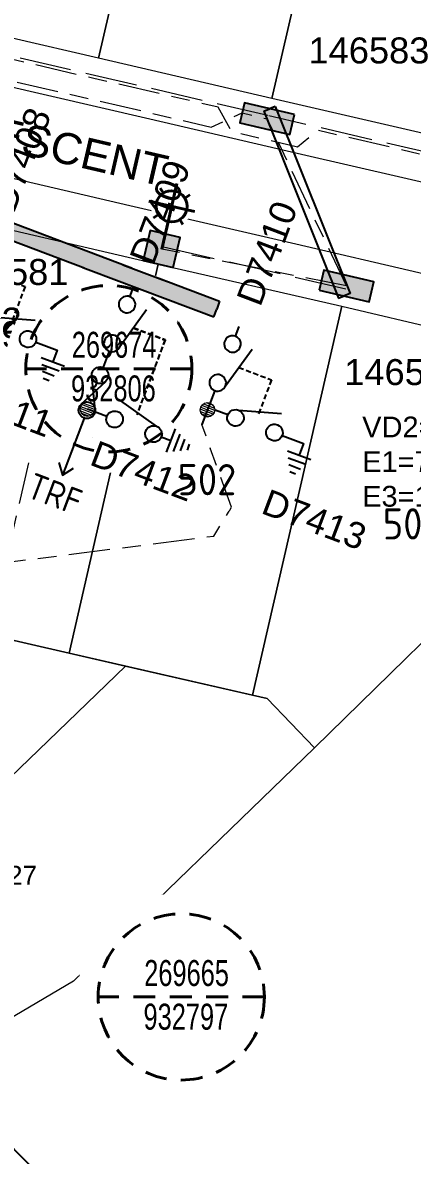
# Model space of a CAD drawing. Header units: metres. Extents: x 286486 to 288014, y 6149260 to 6150844.
# Drawn here: x 287474.1 to 287511.6, y 6149554.5 to 6149663.5 of the extents above; entities that cross this region are included whole.
import ezdxf
from ezdxf.enums import TextEntityAlignment as Align

# ---------------------------------------------------------------- set-up
doc = ezdxf.new("R2010")
doc.units = ezdxf.units.M
for name, pattern in [('A', [0]), ('Cable Exist UG', [8.2, 4, -1.2, 1.8, -1.2]), ('CENTERX2', [4, 2.5, -0.5, 0.5, -0.5]), ('Dash', [5, 3, -2]), ('DASHED', [0.75, 0.5, -0.25]), ('IE Trench LV', [6.5, 5, -1.5])]:
    doc.linetypes.add(name, pattern=pattern)
doc.layers.get('0').update_dxf_attribs({"color": 6})
for name, color, linetype in [('_User Dimensions', 7, 'Continuous'), ('_User Miscellaneous12', 7, 'Continuous'), ('_User Miscellaneous8', 2, 'Continuous'), ('_User Stage 5 Lots', 7, 'Continuous'), ('_User Stage 5 LV', 7, 'Continuous'), ('_User Stage 5 Pillars', 7, 'Continuous'), ('Equip_HV_NEW', 2, 'Continuous'), ('Equip_SP_SL_NEW', 2, 'Continuous'), ('Notes_HV_MISC', 7, 'Continuous'), ('Notes_LV_MISC', 7, 'Continuous'), ('Notes_SL_MISC', 7, 'Continuous'), ('Panels_LV_SL_NEW', 2, 'Continuous')]:
    doc.layers.add(name, color=color, linetype=linetype)
for name, color, linetype, lineweight in [('_User Kerbs', 2, 'Continuous', 5), ('_User Stage 5 Columns', 7, 'Continuous', 5), ('_User Stage 5 Trench', 255, 'Continuous', 5), ('Cadastre Roads_SP_NEW', 251, 'Continuous', 5)]:
    doc.layers.add(name, color=color, linetype=linetype, lineweight=lineweight)
doc.styles.add('ARIAL', font='arial.ttf', dxfattribs={"height": 2})
doc.styles.add('COLUMN_LABEL', font='arial.ttf')
doc.styles.add('iecARIAL', font='arial.ttf', dxfattribs={"height": 2})
doc.styles.add('IESYMBOL1', font='isocp.shx')
doc.styles.add('LotNum', font='isocp.shx', dxfattribs={"height": 1.8})
doc.styles.add('POLE_LABEL', font='arial.ttf')
doc.styles.add('RoadName', font='arial.ttf', dxfattribs={"height": 2.5})
doc.styles.add('SL_LABEL', font='arial.ttf', dxfattribs={"height": 2.5})
doc.styles.get("Standard").update_dxf_attribs({"font": 'arial.ttf'})
doc.styles.add('SWG_LABEL', font='arial.ttf')
doc.styles.add('SWITCH_LABEL', font='arial.ttf', dxfattribs={"height": 2.5})
doc.linetypes.add('Cable New UG', pattern='A,7,-0.25,["x",Standard,S=2,R=0,X=0.2,Y=-0.8],-2.1', length=9.35)
doc.linetypes.add('Cable x', pattern='A,7,-0.25,["x",Standard,S=2,R=0,X=0.2,Y=-0.8],-2.1', length=9.35)

# ---------------------------------------------------------------- blocks, each defined once
blk = doc.blocks.new('*U101')
for tag, height, flags, p in [('ASSET_NUM', 2.5, 8, (2, 4)), ('STREET_CODE', 0.2, 9, (1.5, 2)), ('OWNED_BY', 0.2, 9, (1.5, 1.8))]:
    blk.add_attdef(tag, text='', height=height, dxfattribs=dict(flags=flags)).set_placement(p, align=Align.MIDDLE_LEFT)
blk.add_wipeout([(-2.47, 0.99), (2.47, 0.99), (2.47, -0.99), (-2.47, -0.99)])
at = {"lineweight": -3}
blk.add_lwpolyline([(-2.47, 0.99), (2.47, 0.99), (2.47, -0.99), (-2.47, -0.99)], close=True, dxfattribs=at)
for tag, flags, p in [('OPERATED_BY', 9, (1.5, 1.6)), ('STATE', 9, (1.5, 1.2)), ('SUPPORT_TYPE', 9, (1.5, 1)), ('MAINTAINED_BY', 9, (1.5, 1.4)), ('SUBURB', 9, (1.5, 0.2)), ('STREETNAME', 9, (1.5, 0)), ('USAGE', 9, (1.5, 0.8)), ('LEGEND', 9, (1.5, 0.6)), ('PARENT', 9, (1.5, 0.4)), ('Z', 1, (1.5, -0.6)), ('LOCATION', 9, (1.5, -0.2)), ('NOTES', 9, (1.5, -0.4))]:
    blk.add_attdef(tag, text='', height=0.2, dxfattribs=dict(flags=flags)).set_placement(p, align=Align.MIDDLE_LEFT)
blk = doc.blocks.new('*U99')
for tag, p, flags in [('CONSTRUCTED_VOLTAGE', (0.89, -2.37), 9), ('OPERATED_BY', (0.87, -3.08), 9), ('OWNED_BY', (0.88, -3.37), 9), ('ACTUAL_STATUS', (0.9, -2.61), 9), ('MAINTAINED_BY', (0.89, -2.84), 9), ('ORIENTATION', (0.87, -3.62), 9), ('STATE', (0.86, -4.31), 9), ('SWITCH_TYPE', (0.86, -4.56), 9), ('USAGE', (0.88, -3.86), 9), ('NOTES', (0.88, -4.06), 1), ('Z', (0.87, -5.06), 9), ('LEGEND', (0.87, -4.82), 9)]:
    blk.add_attdef(tag, p, '', height=0.2, dxfattribs=dict(flags=flags))
blk.add_wipeout([(-1.06, 1.06), (-1.18, 0.92), (-1.29, 0.76), (-1.37, 0.59), (-1.43, 0.42), (-1.48, 0.23), (-1.49, 0.05), (-1.49, -0.14), (-1.46, -0.33), (-1.41, -0.51), (-1.33, -0.68), (-1.24, -0.84), (-1.12, -0.99), (-0.99, -1.12), (-0.84, -1.24), (-0.68, -1.33), (-0.51, -1.41), (-0.33, -1.46), (-0.14, -1.49), (0.05, -1.49), (0.23, -1.48), (0.42, -1.43), (0.59, -1.37), (0.76, -1.29), (0.92, -1.18), (1.06, -1.06), (1.18, -0.92), (1.29, -0.76), (1.37, -0.59), (1.43, -0.42), (1.48, -0.23), (1.49, -0.05), (1.49, 0.14), (1.46, 0.33), (1.41, 0.51), (1.33, 0.68), (1.24, 0.84), (1.12, 0.99), (0.99, 1.12), (0.84, 1.24), (0.68, 1.33), (0.51, 1.41), (0.33, 1.46), (0.14, 1.49), (-0.05, 1.49), (-0.23, 1.48), (-0.42, 1.43), (-0.59, 1.37), (-0.76, 1.29), (-0.92, 1.18)])
for p, q in [((-0.25, -1.48), (-0.25, 1.48)), ((0.25, -1.48), (0.25, 1.48))]:
    blk.add_line(p, q)
blk.add_circle((0, 0), 1.5)
at = {"flags": 9}
blk.add_attdef('TYPE', text='', height=0.2, dxfattribs=at).set_placement((0.88, -1.45), align=Align.MIDDLE_LEFT)
for tag, p in [('OPERATING_VOLTAGE', (0.89, -1.82)), ('NO_PHASES', (0.88, -2.1))]:
    blk.add_attdef(tag, p, '', height=0.2, dxfattribs=at)
blk = doc.blocks.new('PANEL_NEW')
at = {"layer": 'Panels_LV_SL_NEW'}
h = blk.add_hatch(color=256, dxfattribs=at)
h.paths.add_polyline_path([(-0.8, -0.32), (0.8, -0.32), (0.8, 0.32), (-0.8, 0.32)])
h.paths.add_polyline_path([(-0.72, 0.24), (0.72, 0.24), (0.72, -0.24), (-0.72, -0.24)], flags=16)
for points in [[(-0.8, -0.32), (0.8, -0.32), (0.8, 0.32), (-0.8, 0.32)], [(-0.72, -0.24), (0.72, -0.24), (0.72, 0.24), (-0.72, 0.24)]]:
    blk.add_lwpolyline(points, close=True)
blk.add_attdef('PARENT', (1.52, -2.43), '', height=2.5, rotation=90)
for tag, flags, p in [('CONNECTOR_TYPE', 9, (1.5, 0)), ('CONSTRUCTED_VOLTAGE', 9, (1.5, -0.2)), ('OPERATING_VOLTAGE', 9, (1.5, -0.6)), ('ORIENTATION', 9, (1.5, -0.8)), ('OWNED_BY', 9, (1.5, -1)), ('NO_PHASES', 9, (1.5, -0.4)), ('OPERATED_BY', 9, (1.5, -1.2)), ('STATE', 9, (1.5, -1.6)), ('Z', 1, (1.5, -2.2)), ('MAINTAINED_BY', 9, (1.5, -1.4)), ('USAGE', 9, (1.5, -1.8)), ('NOTES', 9, (1.5, -2))]:
    blk.add_attdef(tag, text='', height=0.2, dxfattribs=dict(flags=flags)).set_placement(p, align=Align.MIDDLE_LEFT)
blk = doc.blocks.new('*U38')
blk.add_blockref('*U101', (0, 2.01))
for tag, flags, p in [('OWNED_BY', 9, (1.5, -0.2)), ('OPERATED_BY', 9, (1.5, -0.4)), ('STATE', 9, (1.5, -0.8)), ('SUPPORT_TYPE', 9, (1.5, -1)), ('MAINTAINED_BY', 9, (1.5, -0.6)), ('SUBURB', 9, (1.5, -1.8)), ('STREETNAME', 9, (1.5, -2)), ('USAGE', 9, (1.5, -1.2)), ('LEGEND', 9, (1.5, -1.4)), ('PARENT', 9, (1.5, -1.6)), ('LOCATION', 9, (1.5, -2.2)), ('Z', 1, (1.5, -2.6)), ('NOTES', 9, (1.5, -2.4))]:
    blk.add_attdef(tag, text='', height=0.2, dxfattribs=dict(flags=flags)).set_placement(p, align=Align.MIDDLE_LEFT)
for name, p in [('*U99', (-3.47, 2.02)), ('*U99', (3.47, 2.01)), ('PANEL_NEW', (0, 2.01))]:
    blk.add_blockref(name, p)
for tag, height, flags, p in [('ASSET_NUM', 2.5, 8, (2, 4.78)), ('STREET_CODE', 0.2, 9, (1.5, 0))]:
    blk.add_attdef(tag, text='', height=height, dxfattribs=dict(flags=flags)).set_placement(p, align=Align.MIDDLE_LEFT)
blk = doc.blocks.new('SL_LANTERN_NEW')
blk.add_line((0, 0), (0, 0))
for tag, p, flags in [('Z', (0, 0), 1), ('OPERATED_BY', (0, -9.61), 9)]:
    blk.add_attdef(tag, p, '', height=0.2, dxfattribs=dict(flags=flags))
at = {"style": 'SL_LABEL', "flags": 9}
blk.add_attdef('STREET_CODE', text='', height=0.2, dxfattribs=at).set_placement((0, -0.2), align=Align.MIDDLE_LEFT)
for tag, height, flags, p in [('CONSTRUCTED_VOLTAGE', 0.2, 9, (0, -0.4)), ('CONTROL_TYPE', 0.2, 9, (0, -0.6)), ('LANTERN_PURPOSE', 0.2, 9, (0, -0.8)), ('LANTERN_TYPE', 0.2, 9, (0, -1)), ('OPERATING_VOLTAGE', 0.2, 9, (0, -1.4)), ('ORIENTATION', 0.2, 9, (0, -1.6)), ('OWNED_BY', 0.2, 9, (0, -1.8)), ('STATE', 0.2, 9, (0, -2)), ('NO_PHASES', 0.2, 9, (0, -1.2)), ('USAGE', 0.2, 9, (0, -2.2)), ('LNUMBER', 2.5, 8, (1.2, -2.8)), ('CEXIST', 0.2, 9, (0, -2.4)), ('CNEW', 0.2, 9, (0, -2.6)), ('CNUMBER', 0.2, 9, (0, -2.8)), ('CREMOVE', 0.2, 9, (0, -3)), ('CREPLACE', 0.2, 9, (0, -3.2)), ('LKINGHEIGHT', 0.2, 9, (0, -3.4)), ('LBRACKET', 0.2, 9, (0, -3.6)), ('LBRACKETVOCAB', 0.2, 9, (0, -3.8)), ('LCATEGORY', 0.2, 9, (0, -4)), ('LCHARGE1', 0.2, 9, (0, -4.2)), ('LCHARGE1PERCENT', 0.2, 9, (0, -4.4)), ('LCHARGE2', 0.2, 9, (0, -4.6)), ('LCHARGE2PERCENT', 0.2, 9, (0, -4.8)), ('LCHARGE3', 0.2, 9, (0, -5)), ('LCHARGE3PERCENT', 0.2, 9, (0, -5.2)), ('LEXIST', 0.2, 9, (0, -5.4)), ('LLAMP', 0.2, 9, (0, -5.6)), ('LLAMPVOCAB', 0.2, 9, (0, -5.8)), ('LMAST', 0.2, 9, (0, -6)), ('LMASTVOCAB', 0.2, 9, (0, -6.2)), ('LNEW', 0.2, 9, (0, -6.4)), ('LANTNUMBER', 0.2, 9, (0, -6.6)), ('LOUTREACH', 0.2, 9, (0, -7)), ('LOUTREACHVOCAB', 0.2, 9, (0, -7.2)), ('LRATECODE', 0.2, 9, (0, -7.4)), ('LREMOVE', 0.2, 9, (0, -7.6)), ('SUBURB', 0.2, 9, (0, -8.6)), ('STREETNAME', 0.2, 9, (0, -8.8)), ('LREPLACE', 0.2, 9, (0, -7.8)), ('LTYPE', 0.2, 9, (0, -8)), ('LTYPEVOCAB', 0.2, 9, (0, -8.2)), ('LEGEND', 0.2, 9, (0, -8.4)), ('LOCATION', 0.2, 9, (0, -9)), ('NOTES', 0.2, 9, (0, -9.2)), ('MAINTAINED_BY', 0.2, 9, (0, -9.86))]:
    blk.add_attdef(tag, text='', height=height, dxfattribs=dict(flags=flags)).set_placement(p, align=Align.MIDDLE_LEFT)
blk.add_wipeout([(0, 6.47), (1.46, 5.68), (2.25, 4.22), (1.46, 2.76), (0, 1.86), (-1.46, 2.76), (-2.25, 4.22), (-1.46, 5.68)])
for p, q in [((-1.46, 5.68), (-1.06, 5.28)), ((0, 5.72), (0, 6.47)), ((1.46, 5.68), (1.06, 5.28)), ((-2.25, 4.22), (-1.5, 4.22)), ((1.5, 4.22), (2.25, 4.22)), ((-1.46, 2.76), (-1.06, 3.16)), ((0, 0), (0, 2.72)), ((1.46, 2.76), (1.06, 3.16))]:
    blk.add_line(p, q)
blk.add_circle((0, 4.22), 1.5)
at = {"style": 'SL_LABEL', "flags": 8}
blk.add_attdef('ASSET_NUM', text='', height=2.5, dxfattribs=at).set_placement((2, 2), align=Align.MIDDLE_LEFT)
blk = doc.blocks.new('COLUMN_EXT')
blk.add_hatch(color=256).paths.add_polyline_path([(-1.49, 1.48), (-1.49, -1.49), (1.48, -1.49), (1.48, 1.48)])
blk.add_lwpolyline([(-1.49, -1.49), (1.48, -1.49), (1.48, 1.48), (-1.49, 1.48)], close=True)
for tag, height, style, flags, p in [('ASSET_NUM', 2.5, 'COLUMN_LABEL', 8, (2, 2)), ('STRUCTURE_PLANT_NUMBER', 0.2, 'POLE_LABEL', 9, (1.81, 0.03)), ('STREET_CODE', 0.2, 'COLUMN_LABEL', 9, (1.81, -0.2))]:
    blk.add_attdef(tag, text='', height=height, dxfattribs=dict(style=style, flags=flags)).set_placement(p, align=Align.MIDDLE_LEFT)
at = {"flags": 9}
for tag, p in [('COLUMN_TYPE', (1.81, -0.4)), ('OWNED_BY', (1.81, -0.6)), ('STATE', (1.81, -0.8)), ('USAGE', (1.81, -1)), ('STREETNAME', (1.81, -1.6)), ('SUBURB', (1.81, -1.8)), ('LEGEND', (1.81, -1.2)), ('LOCATION', (1.81, -1.4)), ('NOTES', (1.81, -2))]:
    blk.add_attdef(tag, text='', height=0.2, dxfattribs=at).set_placement(p, align=Align.MIDDLE_LEFT)
at = {"flags": 1}
blk.add_attdef('Z', (1.81, -2.35), '', height=0.2, dxfattribs=at)
blk = doc.blocks.new('SL_LANTERN_EXT')
at = {"lineweight": 40}
for p, q in [((-1.46, 5.68), (-1.06, 5.28)), ((0, 1.97), (0, 6.47)), ((1.46, 5.68), (1.06, 5.28)), ((-2.25, 4.22), (2.25, 4.22)), ((-1.46, 2.76), (-1.06, 3.16)), ((0, 0), (0, 2.72)), ((1.46, 2.76), (1.06, 3.16))]:
    blk.add_line(p, q, dxfattribs=at)
blk.add_circle((0, 4.22), 1.5, dxfattribs=at)
at = {"style": 'iecARIAL', "flags": 8}
blk.add_attdef('ASSET_NUM', (1.5, 1.5), '', height=2.5, dxfattribs=at)
for tag, p, height, flags in [('CONSTRUCTED_VOLTAGE', (0.98, -0.65), 0.2, 9), ('CONTROL_TYPE', (0.98, -0.85), 0.2, 9), ('LANTERN_PURPOSE', (0.98, -1.05), 0.2, 9), ('LANTERN_TYPE', (0.98, -1.25), 0.2, 9), ('LNUMBER', (2.18, -3.25), 2.5, 8), ('OPERATING_VOLTAGE', (0.98, -1.65), 0.2, 9), ('ORIENTATION', (0.98, -1.85), 0.2, 9), ('OWNED_BY', (0.98, -2.05), 0.2, 9), ('STATE', (0.98, -2.25), 0.2, 9), ('NO_PHASES', (0.98, -1.45), 0.2, 9), ('USAGE', (0.98, -2.45), 0.2, 9), ('CEXIST', (0.98, -2.65), 0.2, 9), ('CNEW', (0.98, -2.85), 0.2, 9), ('CNUMBER', (0.98, -3.05), 0.2, 9), ('CREMOVE', (0.98, -3.25), 0.2, 9), ('CREPLACE', (0.98, -3.45), 0.2, 9), ('LKINGHEIGHT', (0.98, -3.65), 0.2, 9), ('LBRACKET', (0.98, -3.85), 0.2, 9), ('LBRACKETVOCAB', (0.98, -4.05), 0.2, 9), ('LCATEGORY', (0.98, -4.25), 0.2, 9), ('LCHARGE1', (0.98, -4.45), 0.2, 9), ('LCHARGE1PERCENT', (0.98, -4.65), 0.2, 9), ('LCHARGE2', (0.98, -4.85), 0.2, 9), ('LCHARGE2PERCENT', (0.98, -5.05), 0.2, 9), ('LCHARGE3', (0.98, -5.25), 0.2, 9), ('LCHARGE3PERCENT', (0.98, -5.45), 0.2, 9), ('LEXIST', (0.98, -5.65), 0.2, 9), ('LLAMP', (0.98, -5.85), 0.2, 9), ('LLAMPVOCAB', (0.98, -6.05), 0.2, 9), ('LMAST', (0.98, -6.25), 0.2, 9), ('LMASTVOCAB', (0.98, -6.45), 0.2, 9), ('LNEW', (0.98, -6.65), 0.2, 9), ('LANTNUMBER', (0.98, -6.85), 0.2, 9), ('LOUTREACH', (0.98, -7.25), 0.2, 9), ('LOUTREACHVOCAB', (0.98, -7.45), 0.2, 9), ('LRATECODE', (0.98, -7.65), 0.2, 9), ('LREMOVE', (0.98, -7.85), 0.2, 9), ('LREPLACE', (0.98, -8.05), 0.2, 9), ('LTYPE', (0.98, -8.25), 0.2, 9), ('LTYPEVOCAB', (0.98, -8.45), 0.2, 9), ('LEGEND', (0.98, -8.65), 0.2, 9), ('LOCATION', (0.98, -8.85), 0.2, 9), ('STREETNAME', (0.98, -9.25), 0.2, 9), ('SUBURB', (0.98, -9.45), 0.2, 1), ('NOTES', (0.98, -9.05), 0.2, 9)]:
    blk.add_attdef(tag, p, '', height=height, dxfattribs=dict(flags=flags))
blk = doc.blocks.new('SLANTERN_NUM_EXT')
blk.add_wipeout([(-0.31, 10), (-0.94, 9.96), (-1.57, 9.88), (-2.18, 9.76), (-2.79, 9.61), (-3.39, 9.41), (-3.97, 9.18), (-4.54, 8.91), (-5.09, 8.61), (-5.62, 8.27), (-6.13, 7.91), (-6.62, 7.5), (-7.07, 7.07), (-7.5, 6.62), (-7.91, 6.13), (-8.27, 5.62), (-8.61, 5.09), (-8.91, 4.54), (-9.18, 3.97), (-9.41, 3.39), (-9.61, 2.79), (-9.76, 2.18), (-9.88, 1.57), (-9.96, 0.94), (-10, 0.31), (-10, -0.31), (-9.96, -0.94), (-9.88, -1.57), (-9.76, -2.18), (-9.61, -2.79), (-9.41, -3.39), (-9.18, -3.97), (-8.91, -4.54), (-8.61, -5.09), (-8.27, -5.62), (-7.91, -6.13), (-7.5, -6.62), (-7.07, -7.07), (-6.62, -7.5), (-6.13, -7.91), (-5.62, -8.27), (-5.09, -8.61), (-4.54, -8.91), (-3.97, -9.18), (-3.39, -9.41), (-2.79, -9.61), (-2.18, -9.76), (-1.57, -9.88), (-0.94, -9.96), (-0.31, -10), (0.31, -10), (0.94, -9.96), (1.57, -9.88), (2.18, -9.76), (2.79, -9.61), (3.39, -9.41), (3.97, -9.18), (4.54, -8.91), (5.09, -8.61), (5.62, -8.27), (6.13, -7.91), (6.62, -7.5), (7.07, -7.07), (7.5, -6.62), (7.91, -6.13), (8.27, -5.62), (8.61, -5.09), (8.91, -4.54), (9.18, -3.97), (9.41, -3.39), (9.61, -2.79), (9.76, -2.18), (9.88, -1.57), (9.96, -0.94), (10, -0.31), (10, 0.31), (9.96, 0.94), (9.88, 1.57), (9.76, 2.18), (9.61, 2.79), (9.41, 3.39), (9.18, 3.97), (8.91, 4.54), (8.61, 5.09), (8.27, 5.62), (7.91, 6.13), (7.5, 6.62), (7.07, 7.07), (6.62, 7.5), (6.13, 7.91), (5.62, 8.27), (5.09, 8.61), (4.54, 8.91), (3.97, 9.18), (3.39, 9.41), (2.79, 9.61), (2.18, 9.76), (1.57, 9.88), (0.94, 9.96), (0.31, 10)])
at = {"linetype": 'Dash', "lineweight": 40, "ltscale": 0.7}
blk.add_line((8, 0), (-8, 0), dxfattribs=at)
blk.add_circle((0, 0), 8, dxfattribs=at)
at = {"lineweight": 40, "width": 0.7}
for tag, p in [('SNUMBER', (0.51, 1.05)), ('CNUMBER', (0.44, -3.15))]:
    blk.add_attdef(tag, text='', height=2.5, dxfattribs=at).set_placement(p, align=Align.CENTER)
at = {"lineweight": 40, "flags": 1}
blk.add_attdef('Z', (0, 0), '', height=0.2, dxfattribs=at)
blk = doc.blocks.new('*U14')
blk.add_hatch(color=256).paths.add_polyline_path([(-2.475, 3), (-2.475, 1.02), (2.475, 1.02), (2.475, 3)])
blk.add_lwpolyline([(-2.475, 1.02), (2.475, 1.02), (2.475, 3), (-2.475, 3)], close=True)
at = {"style": 'iecARIAL', "flags": 8}
blk.add_attdef('ASSET_NUM', (1.5, 3.5), '', height=2.5, dxfattribs=at)
for tag, p, flags in [('OWNED_BY', (0, -0.2), 9), ('STATE', (0, -0.4), 9), ('SUPPORT_TYPE', (0, -0.6), 9), ('USAGE', (0, -0.8), 9), ('LEGEND', (0, -1), 9), ('LOCATION', (0, -1.2), 9), ('STREETNAME', (0, -1.8), 9), ('SUBURB', (0, -2), 1), ('NOTES', (0, -1.4), 9), ('PARENT', (0, -1.6), 9)]:
    blk.add_attdef(tag, p, '', height=0.2, dxfattribs=dict(flags=flags))
blk = doc.blocks.new('BUS_8DJ10_3_SWITCH_NEW')
for p, q in [((-1.6, 0), (-1.6, 26.8)), ((-1.6, 26.8), (-0.8, 26.8)), ((0, 26.8), (-0.8, 26.8)), ((0, 0), (0, 26.8)), ((-1.6, 0), (-0.8, 0)), ((0, 0), (-0.8, 0))]:
    blk.add_line(p, q)
at = {"style": 'ARIAL'}
blk.add_attdef('SWG_TYPE', text='', height=1.8, rotation=90, dxfattribs=at).set_placement((-0.8, 27.54), align=Align.MIDDLE_LEFT)
blk.add_attdef('SUB_TYPE', text='', height=1.8, rotation=90, dxfattribs=at).set_placement((-0.8, -0.76), align=Align.MIDDLE_RIGHT)
blk = doc.blocks.new('SWG_SIE_ES_NEW')
for p, q in [((-5.79, 0.78), (-1.79, 1.93)), ((0.01, -1.21), (2.41, -1.21)), ((0.31, -1.81), (2.11, -1.81)), ((0.61, -2.41), (1.81, -2.41)), ((0.92, -3.01), (1.52, -3.01))]:
    blk.add_line(p, q)
for points in [[(-5.79, -0.82, -1), (-5.79, 0.78, -1)], [(-1.79, -0.81, -1), (-1.79, 0.79, -1)]]:
    blk.add_lwpolyline(points, format="xyb", close=True)
for points in [[(-6.59, -0.02), (-7.89, -0.02)], [(-0.99, -0.01), (1.21, -0.01), (1.21, -1.21)]]:
    blk.add_lwpolyline(points)
at = {"flags": 1}
blk.add_attdef('Z', (0, 0), '', height=0.2, dxfattribs=at)
at = {"style": 'SWITCH_LABEL', "flags": 9}
blk.add_attdef('STREET_CODE', text='', height=0.2, dxfattribs=at).set_placement((0, -0.2), align=Align.MIDDLE_LEFT)
at = {"flags": 9}
for tag, p in [('ORIENTATION', (0, -0.4)), ('SUBURB', (0, -1)), ('PARENT', (0, -0.6)), ('USAGE', (0, -0.8)), ('STREETNAME', (0, -1.2)), ('OPERATED_BY', (0, -2.01)), ('LOCATION', (0, -1.4)), ('NOTES', (0, -1.6)), ('OWNED_BY', (0, -1.78)), ('MAINTAINED_BY', (0, -2.21))]:
    blk.add_attdef(tag, text='', height=0.2, dxfattribs=at).set_placement(p, align=Align.MIDDLE_LEFT)
at = {"style": 'ARIAL', "flags": 8}
blk.add_attdef('ASSET_NUM', text='', height=2, dxfattribs=at).set_placement((14.3, -5.09), align=Align.MIDDLE_RIGHT)
blk = doc.blocks.new('SWG_SIE_SU_NEW')
blk.add_line((5.81, 0.79), (1.59, 1.94))
at = {"linetype": 'A', "lineweight": 0}
for p, q in [((7.98, 0.35), (7.98, -0.37)), ((8.18, -0.58), (8.18, 0.56)), ((8.38, 0.66), (8.38, -0.68)), ((8.58, -0.71), (8.58, 0.69)), ((8.78, 0.66), (8.78, -0.68)), ((8.98, -0.59), (8.98, 0.56)), ((9.18, 0.35), (9.18, -0.38))]:
    blk.add_line(p, q, dxfattribs=at)
at = {"linetype": 'DASHED'}
blk.add_lwpolyline([(3.7, 1.36), (3.7, 4.73), (7.22, 4.73)], dxfattribs=at)
for points in [[(1, 0), (0, 0)], [(6.6, -0.01), (10.1, -0.01)]]:
    blk.add_lwpolyline(points)
for points in [[(1.8, -0.8, 1), (1.8, 0.8, 1)], [(5.8, -0.81, 1), (5.8, 0.79, 1)]]:
    blk.add_lwpolyline(points, format="xyb", close=True)
at = {"linetype": 'A', "lineweight": 0}
blk.add_circle((8.58, -0.01), 0.7, dxfattribs=at)
at = {"style": 'SWG_LABEL', "flags": 8}
blk.add_attdef('ASSET_NUM', text='', height=2.5, rotation=179.9544, dxfattribs=at).set_placement((-2.4, 0.01), align=Align.MIDDLE_LEFT)
at = {"flags": 1}
blk.add_attdef('Z', (0, 0), '', height=0.2, dxfattribs=at)
at = {"style": 'SWITCH_LABEL', "flags": 9}
blk.add_attdef('STREET_CODE', text='', height=0.2, dxfattribs=at).set_placement((0, 0), align=Align.MIDDLE_LEFT)
at = {"flags": 9}
for tag, p in [('ORIENTATION', (0, -0.2)), ('SUBURB', (0, -0.8)), ('STREETNAME', (0, -1)), ('PARENT', (0, -0.4)), ('USAGE', (0, -0.6)), ('OPERATED_BY', (-0.01, -1.84)), ('OWNED_BY', (-0.01, -1.62)), ('MAINTAINED_BY', (-0.01, -2.05)), ('LOCATION', (0, -1.2)), ('NOTES', (0, -1.4))]:
    blk.add_attdef(tag, text='', height=0.2, dxfattribs=at).set_placement(p, align=Align.MIDDLE_LEFT)
blk = doc.blocks.new('SWG_SIE_TRF_NOES_NEW')
for p, q in [((7.01, 0.8), (2.79, 1.95)), ((14.68, 0), (20.54, 0))]:
    blk.add_line(p, q)
at = {"linetype": 'DASHED'}
blk.add_lwpolyline([(4.9, 1.38), (4.9, 4.64), (12.61, 4.64)], dxfattribs=at)
for points in [[(2.2, 0.01), (1.2, 0.01)], [(19.54, -0.75), (20.54, 0), (19.54, 0.75)], [(7.8, 0), (9.45, 0)]]:
    blk.add_lwpolyline(points)
for points in [[(3, -0.79, 1), (3, 0.81, 1)], [(7, -0.8, 1), (7, 0.8, 1)]]:
    blk.add_lwpolyline(points, format="xyb", close=True)
at = {"flags": 1}
blk.add_attdef('Z', (0, 0), '', height=0.2, dxfattribs=at)
at = {"style": 'SWITCH_LABEL', "flags": 9}
blk.add_attdef('STREET_CODE', text='', height=0.2, dxfattribs=at).set_placement((0, -0.2), align=Align.MIDDLE_LEFT)
at = {"flags": 9}
for tag, p in [('ORIENTATION', (0, -0.4)), ('SUBURB', (0, -1)), ('PARENT', (0, -0.6)), ('USAGE', (0, -0.8)), ('STREETNAME', (0, -1.2)), ('OPERATED_BY', (0, -2.11)), ('LOCATION', (0, -1.4)), ('NOTES', (0, -1.6)), ('OWNED_BY', (0, -1.89)), ('MAINTAINED_BY', (0, -2.32))]:
    blk.add_attdef(tag, text='', height=0.2, dxfattribs=at).set_placement(p, align=Align.MIDDLE_LEFT)
blk = doc.blocks.new('SWG_FUSE_NEW')
for points in [[(1.15, 0.72), (4.04, -0.71)], [(1.16, -0.72), (4.04, 0.73)]]:
    blk.add_lwpolyline(points)
for centre in [(0.8, 0), (4.4, 0.01)]:
    blk.add_circle(centre, 0.8)
blk = doc.blocks.new('SWG_SIE_TRF_NEW')
at = {"linetype": 'CENTERX2'}
blk.add_blockref('SWG_SIE_TRF_NOES_NEW', (0, 0), dxfattribs=at)
at = {"linetype": 'CENTERX2', "rotation": 180}
blk.add_blockref('SWG_FUSE_NEW', (14.68, 0), dxfattribs=at)
at = {"style": 'IESYMBOL1'}
blk.add_text('TRF', height=2.5, rotation=89.9826, dxfattribs=at).set_placement((22.51, -0.05), align=Align.MIDDLE_CENTER)

msp = doc.modelspace()

# ---------------------------------------------------------------- linework, layer by layer
at = {"layer": '_User Dimensions', "lineweight": 0}
msp.add_lwpolyline([(287518.70935, 6149520.41688), (287518.70935, 6149520.41688, -0.077943153), (287469.94904, 6149558.58492), (287465.42936, 6149563.27341)], format="xyb", dxfattribs=at)
at = {"layer": '_User Kerbs', "color": 251, "linetype": 'Continuous', "flags": 128}
for points in [[(287412.95186, 6149671.22569), (287413.29045, 6149671.14722), (287427.9032, 6149667.76084), (287442.51594, 6149664.37445), (287457.12869, 6149660.98807), (287471.74144, 6149657.60168), (287486.35419, 6149654.21529), (287500.96693, 6149650.82891), (287515.57968, 6149647.44252), (287519.17323, 6149646.60975), (287519.17323, 6149646.60975)], [(287469.79318, 6149649.28685), (287469.81346, 6149649.28216), (287484.4262, 6149645.89577), (287499.03895, 6149642.50938), (287513.6517, 6149639.123), (287517.24537, 6149638.29019)]]:
    msp.add_lwpolyline(points, dxfattribs=at)
at = {"layer": '_User Miscellaneous12', "lineweight": 0}
msp.add_lwpolyline([(287448.99971, 6149609.60906), (287478.57891, 6149602.82087), (287484.02322, 6149601.57186), (287455.22677, 6149573.80922), (287439.86821, 6149589.73969), (287439.59253, 6149595.74136, 0.032012362), (287448.99971, 6149609.60903, 0.368387089)], format="xyb", dxfattribs=at)
msp.add_lwpolyline([(287484.02322, 6149601.57186), (287496.25459, 6149598.76467), (287497.63783, 6149598.44759), (287502.21926, 6149593.69678), (287479.01886, 6149571.26606), (287465.40595, 6149563.251), (287455.22677, 6149573.80922)], dxfattribs=at)
at = {"layer": '_User Miscellaneous8'}
for p, q in [((287497.31869, 6149654.9709), (287497.87588, 6149655.19349)), ((287497.31869, 6149654.9709), (287504.51366, 6149636.96059)), ((287498.43306, 6149655.41608), (287497.87588, 6149655.19349)), ((287498.43306, 6149655.41608), (287505.62802, 6149637.40577)), ((287505.62802, 6149637.40577), (287505.07084, 6149637.18318)), ((287504.51366, 6149636.96059), (287505.07084, 6149637.18318))]:
    msp.add_line(p, q, dxfattribs=at)
at = {"layer": '_User Stage 5 Lots', "lineweight": 0}
for points in [[(287476.02834, 6149712.62859), (287492.71122, 6149708.76247), (287481.42326, 6149660.05328), (287464.74038, 6149663.91941)], [(287492.71122, 6149708.76247), (287509.39411, 6149704.89635), (287498.10615, 6149656.18716), (287481.42326, 6149660.05328)], [(287509.39411, 6149704.89635), (287526.077, 6149701.03022), (287514.78904, 6149652.32106), (287498.10615, 6149656.18716)]]:
    msp.add_lwpolyline(points, close=True, dxfattribs=at)
at = {"layer": '_User Stage 5 Trench'}
for p, q in [((287497.31871, 6149654.97085), (287497.87588, 6149655.19349)), ((287497.31871, 6149654.97085), (287504.51582, 6149636.96004)), ((287498.43304, 6149655.41614), (287497.87588, 6149655.19349)), ((287498.43304, 6149655.41614), (287505.63015, 6149637.40533)), ((287505.63015, 6149637.40533), (287505.07298, 6149637.18268)), ((287504.51582, 6149636.96004), (287505.07298, 6149637.18268))]:
    msp.add_line(p, q, dxfattribs=at)
at = {"layer": '_User Stage 5 Trench', "linetype": 'IE Trench LV', "flags": 128}
for points in [[(287497.72236, 6149654.53105), (287481.03947, 6149658.39717), (287464.76733, 6149662.16811)], [(287505.22293, 6149637.84595), (287487.54725, 6149641.90215)]]:
    msp.add_lwpolyline(points, dxfattribs=at)
msp.add_lwpolyline([(287533.08997, 6149651.06973, 0.075087624), (287529.71752, 6149651.19909, 0.075087623), (287526.45728, 6149650.32673, -0.058667714), (287523.61102, 6149649.46452, -0.053396052), (287520.52295, 6149649.24722), (287514.40525, 6149650.66495), (287497.80481, 6149654.51194)], format="xyb", dxfattribs=at)
at = {"layer": 'Cadastre Roads_SP_NEW', "color": 2, "lineweight": 0}
for points in [[(287414.69172, 6149675.51778), (287407.84498, 6149658.62746), (287442.11209, 6149650.68633), (287445.01, 6149645.91036), (287462.52561, 6149641.7212), (287467.43849, 6149644.81715), (287487.16702, 6149640.24522), (287504.8427, 6149636.18902), (287514.63331, 6149633.88013, -0.114613418)], [(287504.31594, 6149505.58187), (287518.68594, 6149520.39446, -0.077943153), (287469.92563, 6149558.5625), (287465.40595, 6149563.251), (287455.22677, 6149573.80922), (287439.86821, 6149589.73969), (287426.19968, 6149575.071), (287447.74052, 6149552.74854), (287455.38607, 6149544.82575, 0.071687287), (287504.31594, 6149505.58187, 0.27291627)]]:
    msp.add_lwpolyline(points, format="xyb", dxfattribs=at)
msp.add_lwpolyline([(287514.78904, 6149652.32106), (287498.10615, 6149656.18716), (287481.42326, 6149660.05328), (287464.74038, 6149663.91941), (287448.05749, 6149667.78553), (287431.3746, 6149671.65166), (287414.69172, 6149675.51778)], dxfattribs=at)
at = {"layer": 'Notes_LV_MISC', "color": 7, "linetype": 'Cable Exist UG', "lineweight": 0, "flags": 128}
for points in [[(287540.04033, 6149646.18787, 0.198506188), (287533.03383, 6149650.77503, 0.075087624), (287529.75092, 6149650.90095, 0.075087623), (287526.57723, 6149650.05176, -0.058667714), (287523.66382, 6149649.1692, -0.053884898), (287520.48312, 6149648.94851), (287514.33753, 6149650.3727), (287502.53679, 6149653.1074), (287500.57281, 6149651.50953), (287494.23902, 6149652.97733), (287492.93107, 6149655.33344), (287480.97175, 6149658.10492), (287464.28886, 6149661.97104), (287447.60597, 6149665.83717), (287435.60747, 6149668.61772), (287433.3596, 6149667.08565), (287427.45399, 6149668.45508), (287426.5618, 6149670.71522), (287397.64083, 6149677.42565)], [(287470.45944, 6149611.61636), (287472.40878, 6149611.16906), (287474.77533, 6149621.48211), (287457.60663, 6149625.42184), (287452.32287, 6149615.77805), (287450.38736, 6149616.22218, 0.053765447), (287460.51823, 6149641.96211), (287464.65946, 6149659.83215), (287480.52023, 6149656.15655), (287492.26289, 6149653.43529), (287495.24127, 6149654.78781), (287497.65237, 6149654.22905)]]:
    msp.add_lwpolyline(points, format="xyb", dxfattribs=at)
msp.add_lwpolyline([(287505.29227, 6149638.1481), (287505.29227, 6149638.1481), (287497.65237, 6149654.22905), (287497.65237, 6149654.22905)], dxfattribs=at)

# ---------------------------------------------------------------- block references
at = {"layer": '_User Stage 5 Pillars'}
ref = msp.add_blockref('*U14', (287464.74038, 6149663.91941), dxfattribs=dict(at, rotation=166.9524826670405))
ref.add_attrib('ASSET_NUM', '146582', (287468.2584, 6149667.28363), dxfattribs={"layer": '0', "height": 2.5, "style": 'iecARIAL'})
ref = msp.add_blockref('*U14', (287498.10615, 6149656.18716), dxfattribs=dict(at, rotation=166.9524826670405))
ref.add_attrib('ASSET_NUM', '146583', (287501.62417, 6149659.55139), dxfattribs={"layer": '0', "height": 2.5, "style": 'iecARIAL'})
ref = msp.add_blockref('*U14', (287504.8427, 6149636.18902), dxfattribs=dict(at, rotation=346.952))
ref.add_attrib('ASSET_NUM', '146583A', (287505.0678, 6149628.60674), dxfattribs={"layer": '0', "height": 2.5, "style": 'iecARIAL'})
at = {"layer": 'Notes_SL_MISC', "linetype": 'IE Trench LV'}
ref = msp.add_blockref('SL_LANTERN_EXT', (287470.0601, 6149567.74225), dxfattribs=dict(at, rotation=133.9797858755217))
ref.add_attrib('ASSET_NUM', 'L12', (287483.87282, 6149570.24534), dxfattribs={"layer": '0', "height": 2.5, "style": 'iecARIAL'})
at = {"layer": 'Notes_SL_MISC'}
ref = msp.add_blockref('COLUMN_EXT', (287470.0601, 6149567.74225), dxfattribs=dict(at, rotation=314.1122372439623))
ref.add_attrib('ASSET_NUM', 'C12', dxfattribs={"layer": '0', "height": 2.5, "style": 'COLUMN_LABEL'}).set_placement((287483.6438, 6149566.46511), align=Align.MIDDLE_LEFT)

# ---------------------------------------------------------------- texts
at = {"layer": '_User Miscellaneous12'}
msp.add_text('427', height=1.8, dxfattribs=at).set_placement((287473.39308, 6149582.35377), align=Align.TOP_CENTER)
at = {"layer": '_User Stage 5 Lots', "lineweight": 0, "insert": (287511.64045, 6149616.75412), "char_height": 3, "width": 8.6113974, "attachment_point": 2, "style": 'LotNum', "bg_fill": 3, "box_fill_scale": 1.5, "bg_fill_color": 256, "bg_fill_true_color": 13158600, "bg_fill_transparency": 0}
msp.add_mtext('503', dxfattribs=at)
at = {"layer": 'Cadastre Roads_SP_NEW', "color": 2, "lineweight": 0, "style": 'RoadName'}
msp.add_text('PARKER CRESCENT', height=3, rotation=347, dxfattribs=at).set_placement((287447.26467, 6149657.00764))

# ---------------------------------------------------------------- next in the draw order: texts
at = {"layer": '_User Stage 5 Lots', "lineweight": 0, "char_height": 3, "width": 8.6113974, "attachment_point": 2, "style": 'LotNum', "bg_fill": 3, "box_fill_scale": 1.5, "bg_fill_color": 256, "bg_fill_true_color": 13158600, "bg_fill_transparency": 0}
for s, insert in [('501', (287469.43702, 6149625.74224)), ('502', (287491.84825, 6149621.00852))]:
    msp.add_mtext(s, dxfattribs=dict(at, insert=insert))
at = {"layer": 'Notes_LV_MISC', "linetype": 'Cable New UG', "insert": (287506.79858, 6149625.5755), "char_height": 2, "attachment_point": 1, "style": 'iecARIAL'}
msp.add_mtext_dynamic_manual_height_columns('VD2=3.2V\\PE1=7.6V\\PE3=1.9V', width=17.4646073, gutter_width=10, heights=[12.02442], dxfattribs=at)

# ---------------------------------------------------------------- next in the draw order: linework, layer by layer
at = {"layer": '_User Stage 5 Lots', "lineweight": 0}
for points in [[(287462.52573, 6149641.72127), (287467.43849, 6149644.81715), (287487.16702, 6149640.24522), (287478.57891, 6149602.82087), (287448.99971, 6149609.60903, 0.066796111), (287462.52561, 6149641.7212, -0.764581352)], [(287502.21926, 6149593.69678), (287497.63783, 6149598.44759), (287496.25459, 6149598.76467), (287504.8427, 6149636.18902), (287514.63331, 6149633.88013, -0.114613418), (287522.75895, 6149629.89517, 0.187516183), (287531.71959, 6149626.99064, 0.187516183), (287540.28955, 6149630.90026), (287502.21926, 6149593.69678)]]:
    msp.add_lwpolyline(points, format="xyb", dxfattribs=at)
msp.add_lwpolyline([(287496.25459, 6149598.76467), (287478.57891, 6149602.82087), (287487.16702, 6149640.24522), (287504.8427, 6149636.18902)], close=True, dxfattribs=at)
at = {"layer": 'Cadastre Roads_SP_NEW', "color": 2, "lineweight": 0}
msp.add_lwpolyline([(287304.60503, 6149448.18211), (287295.26398, 6149461.79666), (287295.26398, 6149461.79666), (287293.47654, 6149464.40185, 0.012443729), (287283.69218, 6149477.09312, 0.008761577), (287276.42983, 6149485.72956, 0.008761577), (287268.86934, 6149494.10623, 0.165908571), (287259.75265, 6149498.97156), (287262.64524, 6149516.73762, -0.103971266), (287275.69453, 6149511.69732, -0.030415347), (287279.01768, 6149509.24058, -0.040473528), (287283.31732, 6149505.00136, -0.010372964), (287292.65748, 6149494.46813, -0.010373281), (287301.5536, 6149483.55728), (287306.94628, 6149483.40315), (287317.38311, 6149468.30256), (287316.86538, 6149462.12891, 0.000009451), (287334.80954, 6149435.97534)], format="xyb", dxfattribs=at)

# ---------------------------------------------------------------- next in the draw order: block references
at = {"layer": 'Equip_SP_SL_NEW', "linetype": 'IE Trench LV'}
ref = msp.add_blockref('SL_LANTERN_NEW', (287487.49917, 6149641.6926), dxfattribs=dict(at, rotation=346.952))
ref.add_attrib('ASSET_NUM', '269674', dxfattribs={"layer": '0', "height": 2.5, "style": 'SL_LABEL'}).set_placement((287472.07526, 6149634.81082), align=Align.MIDDLE_LEFT)
at = {"layer": 'Notes_SL_MISC'}
msp.add_blockref('SLANTERN_NUM_EXT', (287489.38201, 6149569.7419), dxfattribs=at).add_auto_attribs({'SNUMBER': '269665', 'CNUMBER': '932797'})

# ---------------------------------------------------------------- next in the draw order: linework, layer by layer
at = {"layer": 'Notes_LV_MISC', "color": 7, "linetype": 'Cable Exist UG', "lineweight": 0, "flags": 128}
msp.add_lwpolyline([(287505.29227, 6149638.1481), (287487.49917, 6149641.6926)], dxfattribs=at)

# ---------------------------------------------------------------- next in the draw order: block references
at = {"layer": '_User Stage 5 Columns'}
ref = msp.add_blockref('COLUMN_EXT', (287487.50229, 6149641.69188), dxfattribs=dict(at, rotation=346.952))
ref.add_attrib('ASSET_NUM', '932806', dxfattribs={"layer": '0', "height": 2.5, "style": 'COLUMN_LABEL'}).set_placement((287472.0423, 6149633.49094), align=Align.MIDDLE_LEFT)
at = {"layer": '_User Stage 5 LV'}
ref = msp.add_blockref('SL_LANTERN_EXT', (287487.49917, 6149641.6926), dxfattribs=dict(at, rotation=346.9635032039919))
ref.add_attrib('ASSET_NUM', '269674', (287476.81889, 6149634.36538), dxfattribs={"layer": '0', "height": 2.5, "style": 'iecARIAL'})
ref = msp.add_blockref('COLUMN_EXT', (287487.49856, 6149641.69267), dxfattribs=dict(at, rotation=346.952))
ref.add_attrib('ASSET_NUM', '932806', dxfattribs={"layer": '0', "height": 2.5, "style": 'COLUMN_LABEL'}).set_placement((287477.16394, 6149632.13002), align=Align.MIDDLE_LEFT)

# ---------------------------------------------------------------- next in the draw order: block references
at = {"layer": 'Notes_SL_MISC'}
msp.add_blockref('SLANTERN_NUM_EXT', (287482.4044, 6149630.18356), dxfattribs=at).add_auto_attribs({'SNUMBER': '269674', 'CNUMBER': '932806'})

# ---------------------------------------------------------------- next in the draw order: hatches: boundary and pattern name
at = {"layer": 'Equip_HV_NEW', "linetype": 'Cable New UG', "lineweight": 0}
h = msp.add_hatch(color=2, dxfattribs=at)
h.dxf.hatch_style = 1
h.paths.add_polyline_path([(287468.0082, 6149646.14727), (287467.44215, 6149644.65075), (287492.50895, 6149635.16941), (287493.075, 6149636.66594)])
h.paths.add_polyline_path([(287462.95014, 6149645.71256), (287466.95814, 6149644.19656), (287467.94593, 6149646.80808), (287463.93793, 6149648.32408)], flags=9)

# ---------------------------------------------------------------- next in the draw order: linework, layer by layer
at = {"layer": 'Notes_HV_MISC', "linetype": 'A', "lineweight": 0}
for p, q in [((287479.68912, 6149626.54707), (287480.99858, 6149626.05178)), ((287481.04156, 6149626.24935), (287479.78766, 6149626.72363)), ((287479.94921, 6149626.87635), (287481.02152, 6149626.47076)), ((287480.89061, 6149626.7341), (287480.22163, 6149626.98714)), ((287480.90102, 6149625.87485), (287479.64517, 6149626.34987)), ((287479.66389, 6149626.12895), (287480.74079, 6149625.72163)), ((287480.47154, 6149625.60964), (287479.79163, 6149625.86681))]:
    msp.add_line(p, q, dxfattribs=at)
at = {"layer": 'Notes_HV_MISC'}
for p, q in [((287486.98844, 6149624.6502), (287483.34982, 6149627.24475)), ((287487.96892, 6149622.14283), (287488.81336, 6149624.38936)), ((287488.63611, 6149622.21253), (287489.26944, 6149623.89744)), ((287489.3033, 6149622.28224), (287489.72552, 6149623.40551)), ((287489.97049, 6149622.35195), (287490.1816, 6149622.91359))]:
    msp.add_line(p, q, dxfattribs=at)
at = {"layer": 'Notes_HV_MISC', "linetype": 'DASHED'}
msp.add_lwpolyline([(287484.77882, 6149634.1366), (287487.83008, 6149632.98249), (287485.16913, 6149625.94747)], dxfattribs=at)
at = {"layer": 'Notes_HV_MISC'}
for points in [[(287482.21389, 6149625.59022), (287480.34323, 6149626.29778)], [(287487.45581, 6149623.61988), (287488.39114, 6149623.26609)]]:
    msp.add_lwpolyline(points, dxfattribs=at)
for points in [[(287482.68126, 6149624.55989, -1), (287483.24421, 6149626.05759, -1)], [(287486.42549, 6149623.15251, -1), (287486.98844, 6149624.6502, -1)]]:
    msp.add_lwpolyline(points, format="xyb", close=True, dxfattribs=at)
at = {"layer": 'Notes_HV_MISC', "linetype": 'Cable Exist UG', "lineweight": 0, "flags": 128}
msp.add_lwpolyline([(287462.27652, 6149610.24945), (287492.50989, 6149614.07569), (287494.2287, 6149616.84563), (287491.36603, 6149624.80331)], dxfattribs=at)
at = {"layer": 'Notes_HV_MISC', "color": 2, "linetype": 'Cable x', "lineweight": 0, "flags": 128}
msp.add_lwpolyline([(287480.82968, 6149623.58963), (287480.82968, 6149623.58963), (287480.82968, 6149623.58963), (287480.82968, 6149623.58963)], dxfattribs=at)
at = {"layer": 'Notes_HV_MISC', "linetype": 'A', "lineweight": 0}
msp.add_circle((287480.34323, 6149626.29778), 0.7, dxfattribs=at)

# ---------------------------------------------------------------- next in the draw order: block references
at = {"layer": 'Equip_HV_NEW'}
ref = msp.add_blockref('SWG_SIE_SU_NEW', (287471.22149, 6149643.22627), dxfattribs=dict(at, rotation=249.28124270412))
ref.add_attrib('ASSET_NUM', 'D7408', dxfattribs={"layer": '0', "height": 2.5, "rotation": 69.2356164, "style": 'SWG_LABEL'}).set_placement((287472.08139, 6149645.46697), align=Align.MIDDLE_LEFT)
at = {"layer": 'Equip_HV_NEW', "linetype": 'CENTERX2'}
ref = msp.add_blockref('SWG_SIE_TRF_NEW', (287485.21055, 6149639.16559), dxfattribs=dict(at, rotation=249.28124270412))
ref.add_attrib('ASSET_NUM', 'D7409', dxfattribs={"layer": '0', "height": 2.5, "rotation": 69.2356164, "style": 'SWG_LABEL'}).set_placement((287485.50559, 6149640.43671), align=Align.MIDDLE_LEFT)
at = {"layer": 'Equip_HV_NEW'}
ref = msp.add_blockref('BUS_8DJ10_3_SWITCH_NEW', (287467.44215, 6149644.65075), dxfattribs=dict(at, rotation=249.28124270412))
ref.add_attrib('SUB_TYPE', 'PS', dxfattribs={"layer": '0', "height": 1.8, "rotation": 339.2812428, "style": 'ARIAL'}).set_placement((287467.01679, 6149645.66695), align=Align.MIDDLE_RIGHT)
ref = msp.add_blockref('SWG_SIE_SU_NEW', (287494.95004, 6149634.24602), dxfattribs=dict(at, rotation=249.28124270412))
ref.add_attrib('ASSET_NUM', 'D7410', dxfattribs={"layer": '0', "height": 2.5, "rotation": 69.2356164, "style": 'SWG_LABEL'}).set_placement((287495.80994, 6149636.48671), align=Align.MIDDLE_LEFT)
ref = msp.add_blockref('SWG_SIE_ES_NEW', (287476.29949, 6149632.4011), dxfattribs=dict(at, rotation=339.2812427041201))
ref.add_attrib('ASSET_NUM', 'D7411', dxfattribs={"layer": '0', "height": 2.5, "rotation": 339.2812428, "style": 'SWG_LABEL'}).set_placement((287476.82013, 6149624.70972), align=Align.MIDDLE_RIGHT)
ref = msp.add_blockref('SWG_SIE_ES_NEW', (287500.02804, 6149623.42084), dxfattribs=dict(at, rotation=339.2812427041201))
ref.add_attrib('ASSET_NUM', 'D7413', dxfattribs={"layer": '0', "height": 2.5, "rotation": 339.2812428, "style": 'SWG_LABEL'}).set_placement((287507.01012, 6149613.85023), align=Align.MIDDLE_RIGHT)

# ---------------------------------------------------------------- next in the draw order: texts
at = {"layer": 'Notes_HV_MISC', "linetype": 'Cable New UG', "lineweight": 0, "insert": (287481.31567, 6149623.32318), "char_height": 2.5, "attachment_point": 1, "rotation": 339.3198594, "style": 'iecARIAL'}
msp.add_mtext_dynamic_manual_height_columns('D7412', width=5.3564433, gutter_width=10, heights=[0], dxfattribs=at)

# ---------------------------------------------------------------- next in the draw order: block references
at = {"layer": '_User Stage 5 LV'}
ref = msp.add_blockref('*U38', (287462.52561, 6149641.7212), dxfattribs=dict(at, rotation=76.54939088124392))
ref.add_attrib('ASSET_NUM', 'S146581', dxfattribs={"layer": '0', "height": 2.5}).set_placement((287464.53895, 6149639.48581), align=Align.MIDDLE_LEFT)

# ---------------------------------------------------------------- next in the draw order: block references
at = {"layer": '_User Stage 5 Pillars'}
ref = msp.add_blockref('*U14', (287462.52561, 6149641.7212), dxfattribs=dict(at, rotation=76.54899999999999))
ref.add_attrib('ASSET_NUM', 'S146581', (287464.53895, 6149638.23581), dxfattribs={"layer": '0', "height": 2.5, "style": 'iecARIAL'})

doc.saveas('drawing.dxf')
